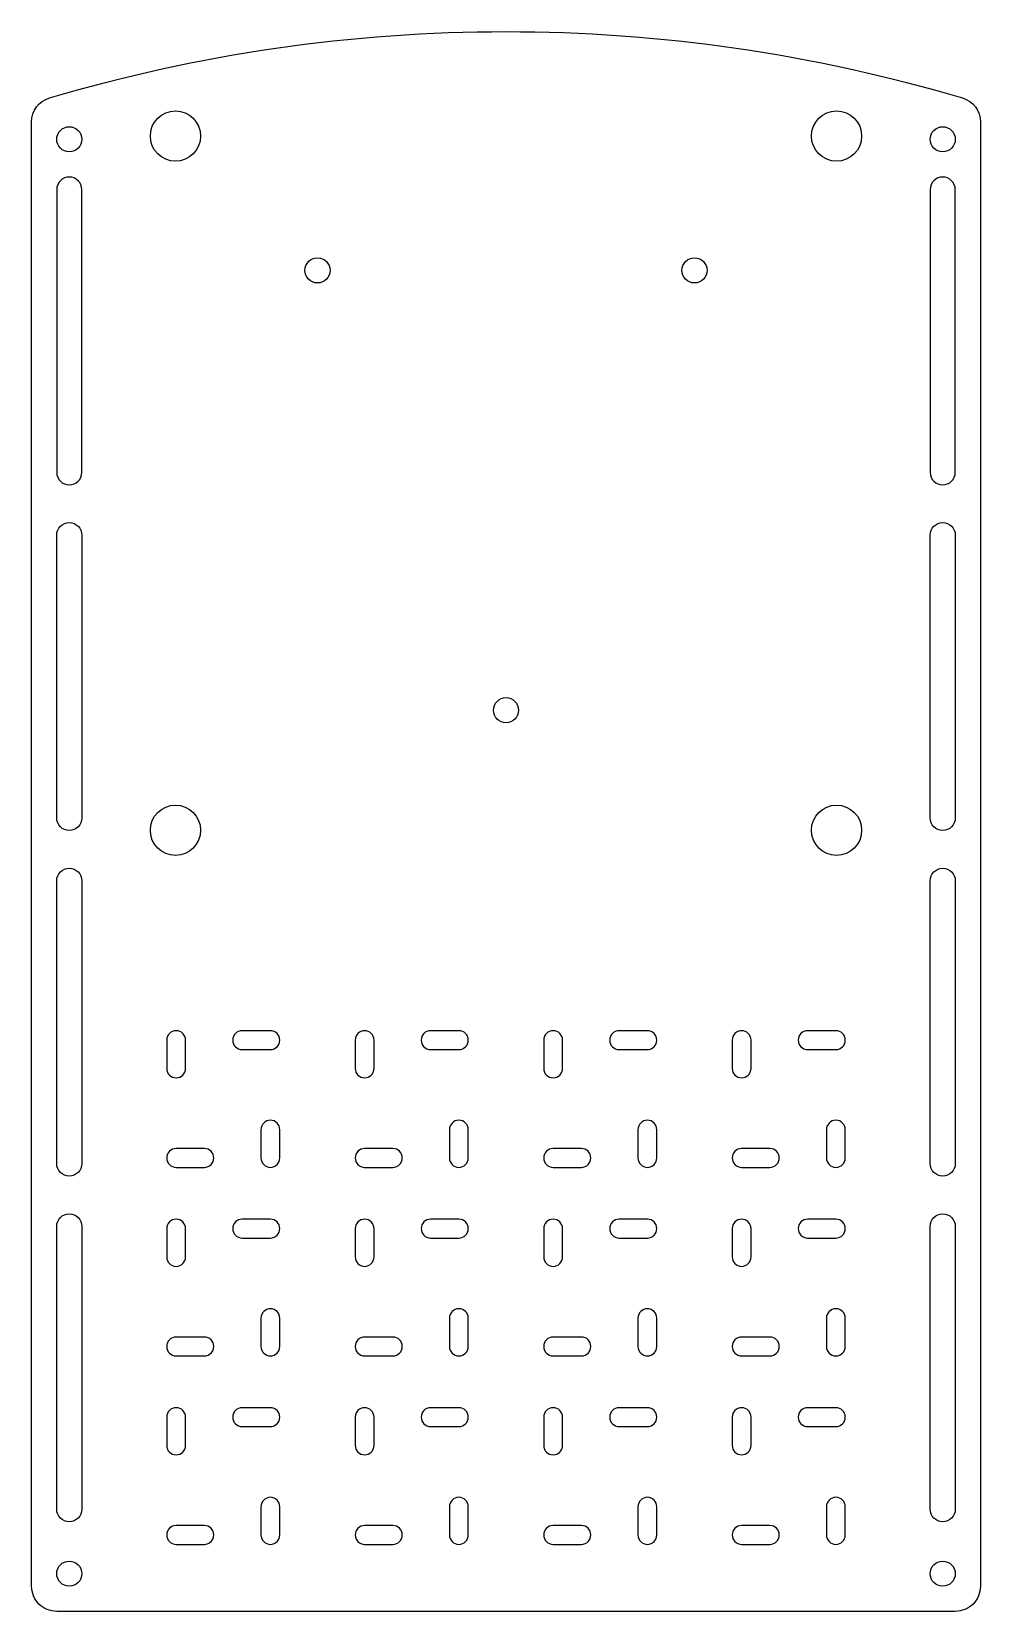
# Model space of a CAD drawing. Header units: millimetres. Extents: x -76 to 76, y -173 to 78.
import ezdxf

# ---------------------------------------------------------------- set-up
doc = ezdxf.new("R2010")
doc.units = ezdxf.units.MM
doc.layers.get('0').update_dxf_attribs({"linetype": 'CONTINUOUS'})

msp = doc.modelspace()

# ---------------------------------------------------------------- linework, layer by layer
for points in [[(-71.5, -173.41, -0.414214), (-75.5, -169.41), (-75.5, 63.62, -0.332057), (-72.64, 67.45, -0.145203), (72.64, 67.45, -0.332057), (75.5, 63.62), (75.5, -169.41, -0.414214), (71.5, -173.41)], [(-67.5, 7.86), (-67.5, 52.86, 1), (-71.5, 52.86), (-71.5, 7.86, 1)], [(67.5, 52.86), (67.5, 7.86, 1), (71.5, 7.86), (71.5, 52.86, 1)], [(-71.5, -2.14, -1), (-67.5, -2.14), (-67.5, -47.14, -1), (-71.5, -47.14)], [(67.5, -2.14, -1), (71.5, -2.14), (71.5, -47.14, -1), (67.5, -47.14)], [(-71.5, -57.14, -1), (-67.5, -57.14), (-67.5, -102.14, -1), (-71.5, -102.14)], [(67.5, -57.14, -1), (71.5, -57.14), (71.5, -102.14, -1), (67.5, -102.14)], [(-54, -82.5), (-54, -87, 1), (-51, -87), (-51, -82.5, 1)], [(-42, -84), (-37.5, -84, 1), (-37.5, -81), (-42, -81, 1)], [(-24, -82.5), (-24, -87, 1), (-21, -87), (-21, -82.5, 1)], [(-12, -84), (-7.5, -84, 1), (-7.5, -81), (-12, -81, 1)], [(6, -82.5), (6, -87, 1), (9, -87), (9, -82.5, 1)], [(18, -84), (22.5, -84, 1), (22.5, -81), (18, -81, 1)], [(36, -82.5), (36, -87, 1), (39, -87), (39, -82.5, 1)], [(48, -84), (52.5, -84, 1), (52.5, -81), (48, -81, 1)], [(-36, -101.25), (-36, -96.75, 1), (-39, -96.75), (-39, -101.25, 1)], [(-6, -101.25), (-6, -96.75, 1), (-9, -96.75), (-9, -101.25, 1)], [(24, -101.25), (24, -96.75, 1), (21, -96.75), (21, -101.25, 1)], [(54, -101.25), (54, -96.75, 1), (51, -96.75), (51, -101.25, 1)], [(-52.5, -102.75), (-48, -102.75, 1), (-48, -99.75), (-52.5, -99.75, 1)], [(-22.5, -102.75), (-18, -102.75, 1), (-18, -99.75), (-22.5, -99.75, 1)], [(7.5, -102.75), (12, -102.75, 1), (12, -99.75), (7.5, -99.75, 1)], [(37.5, -102.75), (42, -102.75, 1), (42, -99.75), (37.5, -99.75, 1)], [(-71.5, -112.14, -1), (-67.5, -112.14), (-67.5, -157.14, -1), (-71.5, -157.14)], [(67.5, -112.14, -1), (71.5, -112.14), (71.5, -157.14, -1), (67.5, -157.14)], [(-54, -112.5), (-54, -117, 1), (-51, -117), (-51, -112.5, 1)], [(-42, -114), (-37.5, -114, 1), (-37.5, -111), (-42, -111, 1)], [(-24, -112.5), (-24, -117, 1), (-21, -117), (-21, -112.5, 1)], [(-12, -114), (-7.5, -114, 1), (-7.5, -111), (-12, -111, 1)], [(6, -112.5), (6, -117, 1), (9, -117), (9, -112.5, 1)], [(18, -114), (22.5, -114, 1), (22.5, -111), (18, -111, 1)], [(36, -112.5), (36, -117, 1), (39, -117), (39, -112.5, 1)], [(48, -114), (52.5, -114, 1), (52.5, -111), (48, -111, 1)], [(-36, -131.25), (-36, -126.75, 1), (-39, -126.75), (-39, -131.25, 1)], [(-6, -131.25), (-6, -126.75, 1), (-9, -126.75), (-9, -131.25, 1)], [(24, -131.25), (24, -126.75, 1), (21, -126.75), (21, -131.25, 1)], [(54, -131.25), (54, -126.75, 1), (51, -126.75), (51, -131.25, 1)], [(-52.5, -132.75), (-48, -132.75, 1), (-48, -129.75), (-52.5, -129.75, 1)], [(-22.5, -132.75), (-18, -132.75, 1), (-18, -129.75), (-22.5, -129.75, 1)], [(7.5, -132.75), (12, -132.75, 1), (12, -129.75), (7.5, -129.75, 1)], [(37.5, -132.75), (42, -132.75, 1), (42, -129.75), (37.5, -129.75, 1)], [(-54, -142.5), (-54, -147, 1), (-51, -147), (-51, -142.5, 1)], [(-42, -144), (-37.5, -144, 1), (-37.5, -141), (-42, -141, 1)], [(-24, -142.5), (-24, -147, 1), (-21, -147), (-21, -142.5, 1)], [(-12, -144), (-7.5, -144, 1), (-7.5, -141), (-12, -141, 1)], [(6, -142.5), (6, -147, 1), (9, -147), (9, -142.5, 1)], [(18, -144), (22.5, -144, 1), (22.5, -141), (18, -141, 1)], [(36, -142.5), (36, -147, 1), (39, -147), (39, -142.5, 1)], [(48, -144), (52.5, -144, 1), (52.5, -141), (48, -141, 1)], [(-36, -161.25), (-36, -156.75, 1), (-39, -156.75), (-39, -161.25, 1)], [(-6, -161.25), (-6, -156.75, 1), (-9, -156.75), (-9, -161.25, 1)], [(24, -161.25), (24, -156.75, 1), (21, -156.75), (21, -161.25, 1)], [(54, -161.25), (54, -156.75, 1), (51, -156.75), (51, -161.25, 1)], [(-52.5, -162.75), (-48, -162.75, 1), (-48, -159.75), (-52.5, -159.75, 1)], [(-22.5, -162.75), (-18, -162.75, 1), (-18, -159.75), (-22.5, -159.75, 1)], [(7.5, -162.75), (12, -162.75, 1), (12, -159.75), (7.5, -159.75, 1)], [(37.5, -162.75), (42, -162.75, 1), (42, -159.75), (37.5, -159.75, 1)]]:
    msp.add_lwpolyline(points, format="xyb", close=True)
for centre, radius in [((-52.6, 61.37), 4), ((52.6, 61.37), 4), ((-69.5, 60.86), 2), ((69.5, 60.86), 2), ((-30, 40), 2), ((30, 40), 2), ((0, -30), 2), ((-52.6, -49.1), 4), ((52.6, -49.1), 4), ((-69.5, -167.41), 2), ((69.5, -167.41), 2)]:
    msp.add_circle(centre, radius)

doc.saveas('drawing.dxf')
